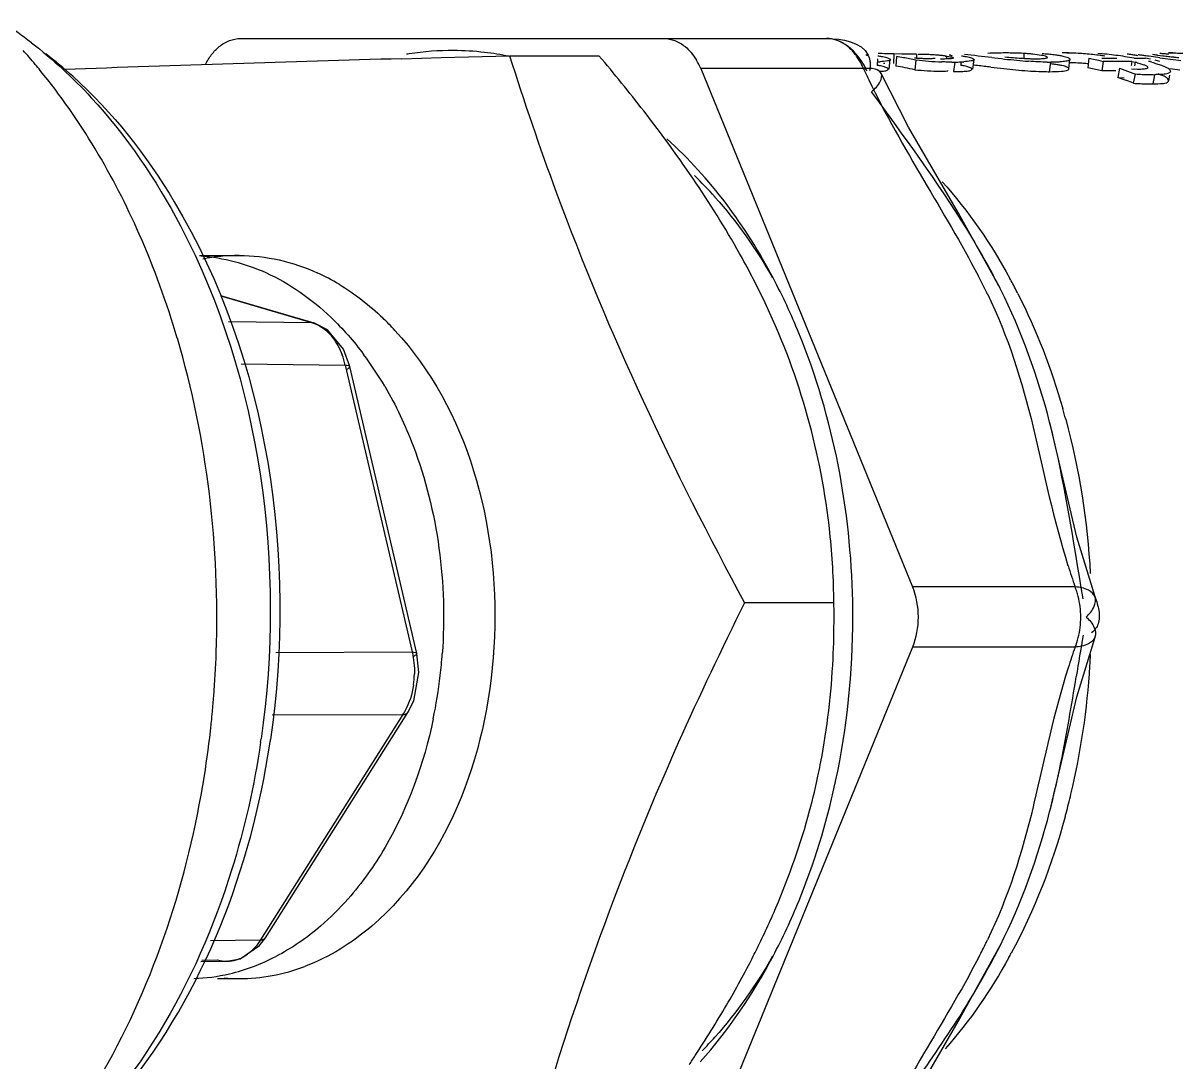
# Model space of a CAD drawing. Header units: millimetres. Extents: x 0 to 10500, y 0 to 7425.
# Drawn here: x 2729.86 to 2777.8, y 1738.77 to 1781.87 of the extents above; entities that cross this region are included whole.
import ezdxf

# ---------------------------------------------------------------- set-up
doc = ezdxf.new("R2010")
doc.units = ezdxf.units.MM
doc.header["$LTSCALE"] = 577.5
doc.layers.get('0').update_dxf_attribs({"linetype": 'CONTINUOUS'})

msp = doc.modelspace()

# ---------------------------------------------------------------- linework, layer by layer
at = {"color": 6, "linetype": 'Continuous'}
for p, q in [((2738.878, 1781.231), (2763.182, 1781.231)), ((2745.568, 1780.393), (2747.199, 1780.439)), ((2747.199, 1780.439), (2750.035, 1780.518)), ((2750.035, 1780.518), (2753.744, 1780.518)), ((2765.299, 1780.394), (2765.28, 1780.116)), ((2765.785, 1779.963), (2765.828, 1780.356)), ((2765.977, 1780.592), (2765.96, 1780.193)), ((2766.3, 1780.587), (2765.977, 1780.592)), ((2766.082, 1780.485), (2766.051, 1780.087)), ((2766.884, 1780.329), (2766.839, 1779.934)), ((2766.919, 1780.576), (2766.913, 1780.444)), ((2768.151, 1780.499), (2768.142, 1780.375)), ((2768.503, 1780.254), (2768.453, 1779.86)), ((2769.255, 1779.963), (2769.298, 1780.356)), ((2771.376, 1780.407), (2771.382, 1780.609)), ((2772.436, 1779.855), (2772.487, 1780.249)), ((2773.234, 1780.631), (2772.956, 1780.631)), ((2773.234, 1779.972), (2773.276, 1780.365)), ((2774.061, 1780.411), (2774.022, 1780.015)), ((2774.061, 1780.411), (2774.259, 1780.37)), ((2774.259, 1780.37), (2774.457, 1780.326)), ((2774.457, 1780.326), (2774.655, 1780.279)), ((2774.606, 1780.411), (2775.22, 1780.411)), ((2774.655, 1780.279), (2774.606, 1779.885)), ((2775.838, 1780.279), (2774.655, 1780.279)), ((2775.838, 1780.279), (2775.817, 1780.11)), ((2775.838, 1780.279), (2775.908, 1780.261)), ((2775.908, 1780.261), (2775.98, 1780.243)), ((2775.936, 1780.411), (2776.417, 1780.411)), ((2775.98, 1780.243), (2775.961, 1780.096)), ((2776.615, 1780.37), (2776.417, 1780.411)), ((2776.672, 1780.243), (2776.53, 1780.279)), ((2776.621, 1780.279), (2776.53, 1780.279)), ((2777.01, 1780.431), (2776.56, 1780.493)), ((2777.011, 1780.279), (2776.814, 1780.326)), ((2776.911, 1780.541), (2777.133, 1780.515)), ((2777.545, 1780.631), (2777.366, 1780.631)), ((2757.964, 1779.981), (2766.741, 1758.481)), ((2764.713, 1779.981), (2757.964, 1779.981)), ((2766.586, 1777.554), (2765.449, 1779.785)), ((2765.45, 1779.783), (2765.449, 1779.785)), ((2768.758, 1780.231), (2768.75, 1780.116)), ((2774.217, 1779.975), (2774.022, 1780.015)), ((2774.412, 1779.932), (2774.217, 1779.975)), ((2774.606, 1779.885), (2774.412, 1779.932)), ((2775.182, 1779.885), (2774.606, 1779.885)), ((2775.328, 1780), (2775.263, 1779.611)), ((2775.328, 1780), (2775.559, 1779.92)), ((2775.559, 1779.92), (2775.775, 1779.841)), ((2775.775, 1779.841), (2775.989, 1779.758)), ((2775.836, 1779.967), (2776.076, 1779.961)), ((2775.49, 1779.532), (2775.263, 1779.611)), ((2775.53, 1779.59), (2775.278, 1779.606)), ((2775.702, 1779.455), (2775.49, 1779.532)), ((2775.912, 1779.373), (2775.702, 1779.455)), ((2775.912, 1779.373), (2775.989, 1779.758)), ((2776.79, 1779.731), (2776.712, 1779.347)), ((2777.384, 1779.478), (2777.426, 1779.71)), ((2768.651, 1773.981), (2766.586, 1777.554)), ((2770.379, 1770.867), (2768.651, 1773.981)), ((2737.178, 1772.231), (2738.816, 1772.231)), ((2770.394, 1770.836), (2770.33, 1770.965)), ((2738.05, 1770.575), (2741.912, 1769.438)), ((2738.058, 1770.56), (2741.825, 1769.451)), ((2738.378, 1769.488), (2741.825, 1769.451)), ((2741.825, 1769.451), (2741.911, 1769.438)), ((2742.49, 1769.144), (2741.912, 1769.438)), ((2743.151, 1768.348), (2742.49, 1769.144)), ((2743.415, 1767.63), (2743.151, 1768.348)), ((2738.902, 1767.732), (2743.223, 1767.686)), ((2743.223, 1767.686), (2745.996, 1755.78)), ((2746.189, 1755.724), (2743.415, 1767.63)), ((2743.415, 1767.63), (2743.416, 1767.626)), ((2773.568, 1760.545), (2772.44, 1765.294)), ((2774.317, 1758.063), (2773.568, 1760.545)), ((2773.491, 1758.481), (2766.741, 1758.481)), ((2763.49, 1757.817), (2759.781, 1757.817)), ((2773.569, 1753.922), (2774.317, 1756.399)), ((2766.741, 1755.981), (2757.964, 1734.481)), ((2773.491, 1755.981), (2766.741, 1755.981)), ((2740.339, 1755.763), (2745.996, 1755.78)), ((2746.189, 1755.724), (2746.189, 1755.72)), ((2746.276, 1754.932), (2746.189, 1755.724)), ((2746.06, 1753.758), (2746.276, 1754.932)), ((2772.924, 1751.209), (2773.569, 1753.922)), ((2745.817, 1753.271), (2746.06, 1753.758)), ((2745.614, 1753.186), (2739.71, 1743.836)), ((2739.913, 1743.922), (2745.817, 1753.272)), ((2740.184, 1753.17), (2745.614, 1753.186)), ((2745.817, 1753.272), (2745.835, 1753.314)), ((2772.44, 1749.169), (2772.924, 1751.209)), ((2772.478, 1749.318), (2772.561, 1749.653)), ((2771.784, 1749.504), (2771.749, 1749.354)), ((2772.434, 1749.144), (2772.478, 1749.318)), ((2737.632, 1743.808), (2739.71, 1743.836)), ((2739.669, 1743.598), (2739.913, 1743.922)), ((2739.913, 1743.922), (2739.931, 1743.964)), ((2738.859, 1743.045), (2739.669, 1743.598)), ((2768.635, 1740.453), (2770.382, 1743.601)), ((2770.288, 1743.416), (2770.392, 1743.62)), ((2737.239, 1742.937), (2738.331, 1742.951)), ((2737.267, 1742.998), (2737.93, 1743.007)), ((2738.307, 1742.952), (2738.859, 1743.045)), ((2738.331, 1742.951), (2738.307, 1742.951)), ((2737.93, 1742.231), (2738.816, 1742.231)), ((2766.553, 1736.847), (2768.635, 1740.453))]:
    msp.add_line(p, q, dxfattribs=at)
for centre, radius, start, end in [((2719.487, 1767.12), 17.581, 52.4445, 57.0307), ((2711.336, 1764.217), 24.824, 39.9513, 41.7293), ((2747.66, 1768.903), 11.828, 89.7074, 98.6987), ((2747.653, 1768.951), 11.78, 83.445, 89.6702), ((2719.515, 1765.919), 18.517, 47.9199, 52.4541), ((2798.062, -74.54), 1855.676, 91.620997, 92.053197), ((2747.684, 1768.733), 11.999, 98.6865, 99.2053), ((2747.626, 1768.723), 12.01, 78.5364, 83.4415), ((2698.438, 1733.822), 72.383, 37.84187, 40.1754), ((2755.503, 1778.978), 2.657, 22.1737, 30.7627), ((2762.253, 1778.978), 2.657, 22.1737, 30.7629), ((2765.093, 1785.289), 5.034, 272.1605, 273.5311), ((2763.999, 1767.593), 13.059, 79.5363, 80.8186), ((2764.479, 1658.636), 121.964, 88.8535, 89.14415), ((2764.105, 1768.172), 12.47, 78.3312, 79.5352), ((2764.207, 1768.662), 11.97, 77.074, 78.3311), ((2768.389, 1792.312), 12.06, 262.9463, 265.3182), ((2768.31, 1791.42), 11.164, 265.3462, 268.2453), ((2767.909, 1787.511), 7.119, 270.0372, 271.7864), ((2768.496, 1811.388), 31.134, 269.779, 270.0133), ((2768.508, 1786.841), 6.587, 269.9599, 272.1335), ((2768.563, 1785.289), 5.034, 272.1605, 273.5311), ((2781.262, 1877.397), 97.604, 263.39291, 263.70881), ((2774.878, 1819.495), 39.351, 263.7096, 264.4573), ((2770.598, 1764.815), 15.816, 89.0491, 90.0154), ((2770.645, 1767.573), 13.057, 87.9023, 89.0514), ((2773.174, 1801.879), 21.653, 264.4406, 265.731), ((2770.727, 1769.809), 10.82, 86.5299, 87.9051), ((2772.13, 1794.371), 13.984, 266.4167, 267.5036), ((2772.489, 1789.985), 9.736, 269.0627, 269.987), ((2772.956, 1768.919), 11.712, 86.2943, 89.9991), ((2772.955, 1768.889), 11.742, 85.6895, 86.2953), ((2772.95, 1768.839), 11.793, 82.6036, 85.6876), ((2773.666, 1768.847), 11.784, 82.6028, 86.2927), ((2772.94, 1768.758), 11.874, 81.3474, 82.6053), ((2773.647, 1768.7), 11.932, 78.9422, 82.6013), ((2775.364, 1777.704), 2.904, 75.3307, 78.379), ((2770.261, 1734.637), 46.287, 82.1783, 82.3471), ((2774.22, 1757.934), 22.766, 83.2132, 83.7455), ((2782.285, 1818.844), 38.774, 262.1801, 262.8402), ((2781.147, 1814.623), 34.344, 263.2877, 263.6779), ((2780.345, 1807.434), 27.11, 263.6895, 264.1458), ((2780.159, 1801.928), 21.725, 262.8431, 263.9798), ((2778.547, 1789.269), 8.859, 263.7265, 265.1331), ((2710.932, 1763.876), 25.353, 39.2245, 39.955), ((2793.669, 1793.415), 31.921, 204.8889, 205.8106), ((2765.515, 1782.67), 2.465, 270.6679, 271.8215), ((2764.098, 1767.955), 12.289, 77.1108, 80.8546), ((2764.479, 1735.106), 45.274, 83.7071, 83.9304), ((2754.187, 1643.024), 137.929, 83.41733, 83.64991), ((2780.548, 1871.692), 92.253, 263.43327, 263.76634), ((2774.705, 1818.215), 38.458, 263.7692, 264.5298), ((2772.499, 1792.542), 12.687, 267.6853, 268.2282), ((2772.459, 1791.183), 11.328, 268.2189, 269.2313), ((2772.437, 1789.658), 9.803, 269.2372, 269.9917), ((2771.808, 1773.833), 6.381, 82.8544, 84.0035), ((2772.956, 1768.722), 11.509, 88.1293, 88.5752), ((2772.956, 1768.709), 11.522, 86.2951, 88.129), ((2772.955, 1768.689), 11.542, 85.6302, 86.2953), ((2772.953, 1768.669), 11.562, 84.6161, 85.6301), ((2781.226, 1812.48), 32.72, 263.3215, 264.0506), ((2777.021, 1798.47), 19.129, 266.6778, 267.5101), ((2777.102, 1798.656), 18.93, 266.6286, 267.4711), ((2776.811, 1793.605), 14.26, 267.5036, 268.6018), ((2776.89, 1793.813), 14.083, 267.4644, 268.5781), ((2776.731, 1790.467), 11.121, 268.6187, 269.4085), ((2776.797, 1790.014), 10.283, 268.5722, 269.961), ((2776.713, 1788.825), 9.478, 269.4153, 269.9937), ((2745.323, 1762.946), 17.669, 41.4988, 45.5177), ((2701.797, 1758.655), 35.921, 16.3983, 23.7331), ((2738.822, 1764.634), 7.597, 90.0456, 101.4798), ((2729.737, 1755.557), 34.221, 25.2291, 28.9179), ((2738.371, 1763.408), 8.904, 58.9236, 65.4964), ((2737.992, 1759.179), 25.975, 22.2276, 27.8193), ((2743.14, 1757.619), 29.717, 26.1876, 27.6297), ((2749.816, 1759.839), 23.888, 28.3492, 28.6164), ((2749.529, 1759.685), 24.213, 26.9182, 28.3466), ((2745.922, 1759.002), 26.61, 25.9196, 26.1598), ((2748.253, 1759.765), 24.754, 26.8981, 27.3245), ((2744.937, 1758.065), 28.482, 26.9217, 27.2564), ((2736.706, 1761.245), 11.644, 42.5719, 46.1244), ((2740.011, 1766.943), 3.296, 13.0201, 20.7327), ((2732.581, 1759.621), 14.226, 30.3183, 36.7148), ((2744.915, 1757.828), 29.195, 15.1008, 16.0206), ((2800.403, 1767.963), 28.533, 197.5449, 199.4091), ((2725.136, 1757.222), 38.358, 0.5669, 0.8884), ((2731.319, 1757.231), 32.954, 0.0006, 1.1397), ((2770.234, 1757.226), 3.493, 0.0788, 14.2425), ((2728.275, 1757.217), 35.219, 357.2004, 0.0545), ((2725.913, 1757.229), 37.581, 0.0325, 0.5676), ((2770.263, 1757.234), 3.465, 352.7557, 359.9509), ((3301.61, 1668.912), 535.004, 170.57983, 170.76637), ((2800.443, 1746.484), 28.576, 160.589, 162.3902), ((2695.752, 1757.217), 42.145, 355.5485, 358.0106), ((2726.44, 1757.206), 20.86, 353.3757, 355.8603), ((2741.943, 1757.219), 32.228, 356.4152, 357.2466), ((2742.421, 1754.945), 3.67, 351.6327, 358.8239), ((2742.697, 1757.143), 31.471, 346.6605, 356.4686), ((2726.885, 1757.151), 20.412, 348.272, 353.3829), ((2696.08, 1757.193), 41.815, 354.6681, 355.5459), ((2696.149, 1757.187), 41.747, 354.0873, 354.6681), ((2743.379, 1754.599), 2.645, 327.7052, 331.3508), ((2696.501, 1757.147), 41.392, 350.9534, 353.9257), ((2696.196, 1757.182), 41.699, 353.9218, 354.0873), ((2703.637, 1757.355), 36.464, 351.622, 351.8279), ((2704.852, 1757.343), 35.651, 351.2997, 351.622), ((2734.649, 1756.652), 28.814, 348.179, 349.1352), ((2722.312, 1761.517), 51.632, 348.1281, 348.4755), ((2734.787, 1756.622), 28.673, 344.9697, 348.1805), ((2729.259, 1760.038), 44.53, 346.7846, 348.1521), ((2733.23, 1756.914), 31.016, 347.6728, 347.9205), ((2742.488, 1756.838), 30.918, 346.1709, 347.27), ((2734.449, 1758.837), 39.202, 346.452, 346.7597), ((2744.524, 1756.747), 29.602, 345.0057, 346.5902), ((2742.701, 1756.786), 30.699, 345.921, 346.1699), ((2744.733, 1756.692), 29.386, 344.6992, 345.0043), ((2737.985, 1755.286), 25.982, 332.1874, 337.7991), ((2729.939, 1758.51), 33.88, 333.6571, 336.816), ((2744.361, 1756.245), 28.357, 333.6208, 334.049), ((2728.073, 1759.415), 35.954, 333.1202, 333.6834), ((2742.124, 1757.36), 30.857, 332.3941, 333.6105), ((2748.402, 1754.621), 24.588, 332.1947, 332.892), ((2744.457, 1756.638), 29.019, 332.3683, 332.8952), ((2738.313, 1744.302), 1.351, 253.548, 269.7446), ((2738.311, 1744.312), 1.36, 270.854, 286.7405), ((2738.285, 1744.398), 1.45, 286.7202, 295.0605), ((2738.228, 1744.521), 1.586, 295.0423, 301.5388), ((2738.157, 1744.637), 1.722, 301.5314, 307.2528), ((2736.402, 1750.732), 8.548, 290.6147, 297.4168), ((2725.151, 1760.93), 39.246, 329.693, 333.0764), ((2749.826, 1754.616), 23.875, 331.165, 331.6707), ((2736.684, 1749.87), 7.64, 271.9412, 283.1294), ((2736.603, 1750.209), 7.987, 283.1395, 290.589), ((2738.74, 1750.161), 7.937, 280.5296, 290.6826), ((2738.817, 1749.709), 7.478, 265.2445, 269.9974), ((2738.812, 1749.811), 7.581, 270.0352, 280.482), ((2718.885, 1764.596), 46.505, 326.656, 329.6893), ((2745.151, 1751.673), 17.902, 315.9904, 318.4792), ((2714.271, 1767.582), 52.001, 326.2119, 326.7016)]:
    msp.add_arc(centre, radius, start, end, dxfattribs=at)
for points, knots in [([(2737.994, 1780.896), (2738.122, 1781), (2738.401, 1781.166), (2738.723, 1781.231), (2738.878, 1781.231)], [0, 0, 0, 0, 0.514727, 1, 1, 1, 1]), ([(2756.433, 1781.231), (2756.588, 1781.231), (2756.909, 1781.166), (2757.189, 1781), (2757.317, 1780.896)], [0, 0, 0, 0, 0.485273, 1, 1, 1, 1]), ([(2763.601, 1781.158), (2763.533, 1781.182), (2763.395, 1781.218), (2763.253, 1781.231), (2763.182, 1781.231)], [0, 0, 0, 0, 0.505657, 1, 1, 1, 1]), ([(2737.422, 1780.149), (2737.494, 1780.296), (2737.659, 1780.567), (2737.877, 1780.8), (2737.994, 1780.896)], [0, 0, 0, 0, 0.519576, 1, 1, 1, 1]), ([(2757.317, 1780.896), (2757.408, 1780.821), (2757.581, 1780.646), (2757.722, 1780.446), (2757.786, 1780.337)], [0, 0, 0, 0, 0.483167, 1, 1, 1, 1]), ([(2764.066, 1780.896), (2763.996, 1780.953), (2763.848, 1781.055), (2763.684, 1781.13), (2763.601, 1781.158)], [0, 0, 0, 0, 0.508471, 1, 1, 1, 1]), ([(2764.318, 1780.645), (2764.279, 1780.691), (2764.199, 1780.779), (2764.111, 1780.859), (2764.066, 1780.896)], [0, 0, 0, 0, 0.509688, 1, 1, 1, 1]), ([(2750.035, 1780.518), (2750.64, 1778.618), (2753.281, 1770.807), (2756.812, 1763.314), (2759.781, 1757.817)], [0, 0, 0, 0, 0.241972, 1, 1, 1, 1]), ([(2764.536, 1780.337), (2764.503, 1780.392), (2764.435, 1780.498), (2764.358, 1780.598), (2764.318, 1780.645)], [0, 0, 0, 0, 0.507033, 1, 1, 1, 1]), ([(2764.81, 1780.556), (2764.821, 1780.553), (2764.842, 1780.548), (2764.862, 1780.541), (2764.871, 1780.538)], [0, 0, 0, 0, 0.536827, 1, 1, 1, 1]), ([(2764.871, 1780.538), (2764.879, 1780.535), (2764.892, 1780.529), (2764.905, 1780.521), (2764.91, 1780.517)], [0, 0, 0, 0, 0.548696, 1, 1, 1, 1]), ([(2764.913, 1780.535), (2764.933, 1780.492), (2764.966, 1780.4), (2764.983, 1780.303), (2764.988, 1780.253)], [0, 0, 0, 0, 0.484523, 1, 1, 1, 1]), ([(2764.988, 1780.253), (2764.993, 1780.195), (2764.994, 1780.073), (2764.977, 1779.952), (2764.964, 1779.889)], [0, 0, 0, 0, 0.47259, 1, 1, 1, 1]), ([(2765.308, 1780.514), (2765.356, 1780.507), (2765.446, 1780.493), (2765.536, 1780.475), (2765.577, 1780.465)], [0, 0, 0, 0, 0.534269, 1, 1, 1, 1]), ([(2765.977, 1780.592), (2765.873, 1780.594), (2765.656, 1780.599), (2765.439, 1780.606), (2765.325, 1780.609)], [0, 0, 0, 0, 0.475504, 1, 1, 1, 1]), ([(2765.829, 1780.357), (2765.826, 1780.312), (2765.617, 1780.291), (2765.505, 1780.271), (2765.403, 1780.264)], [0, 0, 0, 0, 0.302585, 1, 1, 1, 1]), ([(2765.577, 1780.465), (2765.609, 1780.458), (2765.666, 1780.444), (2765.721, 1780.426), (2765.746, 1780.417)], [0, 0, 0, 0, 0.555226, 1, 1, 1, 1]), ([(2765.746, 1780.417), (2765.764, 1780.41), (2765.792, 1780.398), (2765.819, 1780.38), (2765.825, 1780.37)], [0, 0, 0, 0, 0.615219, 1, 1, 1, 1]), ([(2765.825, 1780.37), (2765.827, 1780.368), (2765.829, 1780.364), (2765.83, 1780.359), (2765.829, 1780.357)], [0, 0, 0, 0, 0.530792, 1, 1, 1, 1]), ([(2766.825, 1780.428), (2766.888, 1780.424), (2767.011, 1780.416), (2767.134, 1780.41), (2767.194, 1780.408)], [0, 0, 0, 0, 0.517328, 1, 1, 1, 1]), ([(2767.161, 1780.57), (2767.129, 1780.571), (2767.071, 1780.572), (2767.014, 1780.571), (2766.988, 1780.57)], [0, 0, 0, 0, 0.559118, 1, 1, 1, 1]), ([(2767.599, 1780.551), (2767.522, 1780.556), (2767.376, 1780.564), (2767.23, 1780.569), (2767.161, 1780.57)], [0, 0, 0, 0, 0.528815, 1, 1, 1, 1]), ([(2767.194, 1780.408), (2767.234, 1780.406), (2767.311, 1780.404), (2767.388, 1780.403), (2767.424, 1780.403)], [0, 0, 0, 0, 0.524094, 1, 1, 1, 1]), ([(2767.424, 1780.403), (2767.457, 1780.403), (2767.518, 1780.404), (2767.579, 1780.407), (2767.607, 1780.409)], [0, 0, 0, 0, 0.541614, 1, 1, 1, 1]), ([(2767.977, 1780.52), (2767.916, 1780.527), (2767.79, 1780.538), (2767.664, 1780.547), (2767.599, 1780.551)], [0, 0, 0, 0, 0.481835, 1, 1, 1, 1]), ([(2767.607, 1780.409), (2767.622, 1780.411), (2767.65, 1780.414), (2767.678, 1780.419), (2767.691, 1780.422)], [0, 0, 0, 0, 0.546101, 1, 1, 1, 1]), ([(2768.376, 1780.254), (2768.31, 1780.254), (2768.174, 1780.255), (2768.038, 1780.258), (2767.968, 1780.26)], [0, 0, 0, 0, 0.486603, 1, 1, 1, 1]), ([(2768.151, 1780.499), (2768.124, 1780.503), (2768.066, 1780.511), (2768.008, 1780.517), (2767.977, 1780.52)], [0, 0, 0, 0, 0.465028, 1, 1, 1, 1]), ([(2768.359, 1780.454), (2768.324, 1780.46), (2768.236, 1780.47), (2768.149, 1780.478), (2768.097, 1780.482)], [0, 0, 0, 0, 0.407347, 1, 1, 1, 1]), ([(2768.131, 1780.396), (2768.188, 1780.398), (2768.283, 1780.402), (2768.379, 1780.409), (2768.417, 1780.417)], [0, 0, 0, 0, 0.588738, 1, 1, 1, 1]), ([(2768.274, 1780.557), (2768.281, 1780.556), (2768.294, 1780.553), (2768.307, 1780.549), (2768.313, 1780.547)], [0, 0, 0, 0, 0.51895, 1, 1, 1, 1]), ([(2768.313, 1780.547), (2768.318, 1780.546), (2768.329, 1780.542), (2768.339, 1780.539), (2768.344, 1780.537)], [0, 0, 0, 0, 0.522571, 1, 1, 1, 1]), ([(2768.344, 1780.537), (2768.351, 1780.534), (2768.363, 1780.528), (2768.375, 1780.521), (2768.38, 1780.517)], [0, 0, 0, 0, 0.546574, 1, 1, 1, 1]), ([(2768.444, 1780.434), (2768.436, 1780.439), (2768.406, 1780.446), (2768.378, 1780.451), (2768.359, 1780.454)], [0, 0, 0, 0, 0.331003, 1, 1, 1, 1]), ([(2768.417, 1780.417), (2768.426, 1780.419), (2768.442, 1780.415), (2768.446, 1780.432), (2768.444, 1780.434)], [0, 0, 0, 0, 0.749903, 1, 1, 1, 1]), ([(2768.778, 1780.514), (2768.826, 1780.507), (2768.916, 1780.493), (2769.006, 1780.475), (2769.047, 1780.465)], [0, 0, 0, 0, 0.534269, 1, 1, 1, 1]), ([(2769.3, 1780.357), (2769.297, 1780.312), (2769.087, 1780.291), (2768.976, 1780.271), (2768.873, 1780.264)], [0, 0, 0, 0, 0.302585, 1, 1, 1, 1]), ([(2769.047, 1780.465), (2769.079, 1780.458), (2769.136, 1780.444), (2769.192, 1780.426), (2769.216, 1780.417)], [0, 0, 0, 0, 0.555226, 1, 1, 1, 1]), ([(2769.216, 1780.417), (2769.234, 1780.41), (2769.262, 1780.398), (2769.289, 1780.38), (2769.296, 1780.37)], [0, 0, 0, 0, 0.615219, 1, 1, 1, 1]), ([(2769.296, 1780.37), (2769.297, 1780.368), (2769.299, 1780.364), (2769.3, 1780.359), (2769.3, 1780.357)], [0, 0, 0, 0, 0.530792, 1, 1, 1, 1]), ([(2770.594, 1780.631), (2770.481, 1780.631), (2770.239, 1780.627), (2769.998, 1780.62), (2769.871, 1780.616)], [0, 0, 0, 0, 0.471, 1, 1, 1, 1]), ([(2770.574, 1780.47), (2770.688, 1780.459), (2770.915, 1780.438), (2771.143, 1780.421), (2771.256, 1780.414)], [0, 0, 0, 0, 0.502675, 1, 1, 1, 1]), ([(2771.734, 1780.581), (2771.677, 1780.587), (2771.56, 1780.597), (2771.442, 1780.605), (2771.382, 1780.609)], [0, 0, 0, 0, 0.487255, 1, 1, 1, 1]), ([(2771.521, 1780.4), (2771.582, 1780.397), (2771.699, 1780.393), (2771.815, 1780.391), (2771.87, 1780.391)], [0, 0, 0, 0, 0.528706, 1, 1, 1, 1]), ([(2772.33, 1780.25), (2772.209, 1780.252), (2771.953, 1780.261), (2771.697, 1780.276), (2771.563, 1780.286)], [0, 0, 0, 0, 0.473759, 1, 1, 1, 1]), ([(2772.316, 1780.47), (2772.248, 1780.506), (2772.048, 1780.539), (2771.855, 1780.569), (2771.734, 1780.581)], [0, 0, 0, 0, 0.388886, 1, 1, 1, 1]), ([(2771.87, 1780.391), (2771.947, 1780.391), (2772.078, 1780.394), (2772.209, 1780.405), (2772.263, 1780.414)], [0, 0, 0, 0, 0.5832, 1, 1, 1, 1]), ([(2772.12, 1780.609), (2772.208, 1780.604), (2772.376, 1780.591), (2772.544, 1780.574), (2772.624, 1780.564)], [0, 0, 0, 0, 0.519475, 1, 1, 1, 1]), ([(2772.263, 1780.414), (2772.281, 1780.418), (2772.306, 1780.423), (2772.338, 1780.436), (2772.34, 1780.445)], [0, 0, 0, 0, 0.67961, 1, 1, 1, 1]), ([(2772.34, 1780.445), (2772.34, 1780.45), (2772.333, 1780.461), (2772.323, 1780.467), (2772.316, 1780.47)], [0, 0, 0, 0, 0.369416, 1, 1, 1, 1]), ([(2772.863, 1780.259), (2772.804, 1780.255), (2772.679, 1780.25), (2772.553, 1780.249), (2772.487, 1780.249)], [0, 0, 0, 0, 0.471885, 1, 1, 1, 1]), ([(2772.624, 1780.564), (2772.687, 1780.556), (2772.806, 1780.539), (2772.923, 1780.517), (2772.977, 1780.505)], [0, 0, 0, 0, 0.53534, 1, 1, 1, 1]), ([(2773.112, 1780.287), (2773.075, 1780.28), (2772.992, 1780.269), (2772.909, 1780.262), (2772.863, 1780.259)], [0, 0, 0, 0, 0.450634, 1, 1, 1, 1]), ([(2772.977, 1780.505), (2773.018, 1780.496), (2773.089, 1780.478), (2773.159, 1780.454), (2773.189, 1780.441)], [0, 0, 0, 0, 0.559694, 1, 1, 1, 1]), ([(2773.245, 1780.328), (2773.229, 1780.318), (2773.184, 1780.302), (2773.139, 1780.292), (2773.112, 1780.287)], [0, 0, 0, 0, 0.414165, 1, 1, 1, 1]), ([(2773.189, 1780.441), (2773.208, 1780.433), (2773.239, 1780.418), (2773.268, 1780.394), (2773.273, 1780.381)], [0, 0, 0, 0, 0.60744, 1, 1, 1, 1]), ([(2773.276, 1780.365), (2773.275, 1780.358), (2773.267, 1780.343), (2773.253, 1780.333), (2773.245, 1780.328)], [0, 0, 0, 0, 0.421756, 1, 1, 1, 1]), ([(2773.273, 1780.381), (2773.274, 1780.379), (2773.276, 1780.373), (2773.276, 1780.368), (2773.276, 1780.365)], [0, 0, 0, 0, 0.514933, 1, 1, 1, 1]), ([(2775.653, 1780.596), (2775.703, 1780.59), (2775.801, 1780.577), (2775.9, 1780.559), (2775.949, 1780.549)], [0, 0, 0, 0, 0.49883, 1, 1, 1, 1]), ([(2776.186, 1780.185), (2776.152, 1780.195), (2776.084, 1780.215), (2776.015, 1780.234), (2775.98, 1780.243)], [0, 0, 0, 0, 0.499328, 1, 1, 1, 1]), ([(2776.425, 1780.512), (2776.37, 1780.519), (2776.263, 1780.533), (2776.156, 1780.546), (2776.104, 1780.552)], [0, 0, 0, 0, 0.517852, 1, 1, 1, 1]), ([(2776.672, 1780.243), (2776.742, 1780.225), (2776.874, 1780.188), (2777.005, 1780.146), (2777.068, 1780.124)], [0, 0, 0, 0, 0.520543, 1, 1, 1, 1]), ([(2777.004, 1780.619), (2777.064, 1780.617), (2777.184, 1780.61), (2777.303, 1780.596), (2777.363, 1780.587)], [0, 0, 0, 0, 0.498576, 1, 1, 1, 1]), ([(2777.366, 1780.631), (2777.465, 1780.631), (2777.663, 1780.631), (2777.861, 1780.627), (2777.96, 1780.623)], [0, 0, 0, 0, 0.499879, 1, 1, 1, 1]), ([(2765.449, 1779.785), (2765.406, 1779.876), (2765.136, 1780.01), (2764.876, 1779.995), (2764.713, 1779.981)], [0, 0, 0, 0, 0.380762, 1, 1, 1, 1]), ([(2765.053, 1779.023), (2765.19, 1779.149), (2765.4, 1779.352), (2765.497, 1779.682), (2765.45, 1779.783)], [0, 0, 0, 0, 0.627448, 1, 1, 1, 1]), ([(2765.528, 1780.069), (2765.491, 1780.079), (2765.409, 1780.096), (2765.325, 1780.109), (2765.28, 1780.116)], [0, 0, 0, 0, 0.454907, 1, 1, 1, 1]), ([(2765.362, 1779.868), (2765.443, 1779.872), (2765.564, 1779.882), (2765.695, 1779.905), (2765.729, 1779.933)], [0, 0, 0, 0, 0.648727, 1, 1, 1, 1]), ([(2765.743, 1779.965), (2765.737, 1779.991), (2765.653, 1780.035), (2765.581, 1780.056), (2765.528, 1780.069)], [0, 0, 0, 0, 0.325553, 1, 1, 1, 1]), ([(2765.729, 1779.933), (2765.734, 1779.938), (2765.743, 1779.947), (2765.744, 1779.96), (2765.743, 1779.965)], [0, 0, 0, 0, 0.546072, 1, 1, 1, 1]), ([(2767.9, 1779.871), (2767.953, 1779.871), (2768.047, 1779.873), (2768.141, 1779.882), (2768.181, 1779.89)], [0, 0, 0, 0, 0.566833, 1, 1, 1, 1]), ([(2768.181, 1779.89), (2768.187, 1779.892), (2768.199, 1779.894), (2768.21, 1779.897), (2768.216, 1779.899)], [0, 0, 0, 0, 0.521966, 1, 1, 1, 1]), ([(2768.453, 1779.86), (2768.519, 1779.86), (2768.645, 1779.861), (2768.772, 1779.865), (2768.832, 1779.868)], [0, 0, 0, 0, 0.522199, 1, 1, 1, 1]), ([(2768.999, 1780.069), (2768.961, 1780.079), (2768.879, 1780.096), (2768.795, 1780.109), (2768.75, 1780.116)], [0, 0, 0, 0, 0.454907, 1, 1, 1, 1]), ([(2768.832, 1779.868), (2768.913, 1779.872), (2769.034, 1779.882), (2769.166, 1779.905), (2769.199, 1779.933)], [0, 0, 0, 0, 0.648727, 1, 1, 1, 1]), ([(2769.213, 1779.965), (2769.207, 1779.991), (2769.123, 1780.035), (2769.051, 1780.056), (2768.999, 1780.069)], [0, 0, 0, 0, 0.325553, 1, 1, 1, 1]), ([(2769.199, 1779.933), (2769.204, 1779.938), (2769.213, 1779.947), (2769.214, 1779.96), (2769.213, 1779.965)], [0, 0, 0, 0, 0.546072, 1, 1, 1, 1]), ([(2771.039, 1779.932), (2771.204, 1779.917), (2771.519, 1779.889), (2771.836, 1779.871), (2771.987, 1779.865)], [0, 0, 0, 0, 0.522667, 1, 1, 1, 1]), ([(2772.436, 1779.855), (2772.601, 1779.855), (2772.853, 1779.868), (2773.12, 1779.889), (2773.2, 1779.934)], [0, 0, 0, 0, 0.64155, 1, 1, 1, 1]), ([(2772.947, 1780.107), (2772.894, 1780.119), (2772.779, 1780.141), (2772.664, 1780.157), (2772.602, 1780.165)], [0, 0, 0, 0, 0.463875, 1, 1, 1, 1]), ([(2773.152, 1780.045), (2773.124, 1780.058), (2773.056, 1780.081), (2772.986, 1780.098), (2772.947, 1780.107)], [0, 0, 0, 0, 0.438773, 1, 1, 1, 1]), ([(2773.234, 1779.972), (2773.235, 1779.985), (2773.208, 1780.02), (2773.174, 1780.035), (2773.152, 1780.045)], [0, 0, 0, 0, 0.36043, 1, 1, 1, 1]), ([(2773.2, 1779.934), (2773.209, 1779.939), (2773.224, 1779.948), (2773.233, 1779.965), (2773.234, 1779.972)], [0, 0, 0, 0, 0.58374, 1, 1, 1, 1]), ([(2776.076, 1779.961), (2776.161, 1779.961), (2776.299, 1779.969), (2776.444, 1779.981), (2776.493, 1780.007)], [0, 0, 0, 0, 0.605865, 1, 1, 1, 1]), ([(2776.467, 1780.079), (2776.429, 1780.1), (2776.336, 1780.137), (2776.241, 1780.168), (2776.186, 1780.185)], [0, 0, 0, 0, 0.430853, 1, 1, 1, 1]), ([(2776.509, 1780.047), (2776.505, 1780.053), (2776.491, 1780.065), (2776.476, 1780.074), (2776.467, 1780.079)], [0, 0, 0, 0, 0.423735, 1, 1, 1, 1]), ([(2776.493, 1780.007), (2776.498, 1780.009), (2776.506, 1780.014), (2776.512, 1780.021), (2776.514, 1780.024)], [0, 0, 0, 0, 0.564768, 1, 1, 1, 1]), ([(2776.514, 1780.024), (2776.515, 1780.028), (2776.516, 1780.036), (2776.512, 1780.043), (2776.509, 1780.047)], [0, 0, 0, 0, 0.455874, 1, 1, 1, 1]), ([(2777.068, 1780.124), (2777.113, 1780.107), (2777.195, 1780.076), (2777.274, 1780.037), (2777.309, 1780.017)], [0, 0, 0, 0, 0.543234, 1, 1, 1, 1]), ([(2777.443, 1779.865), (2777.438, 1779.827), (2777.317, 1779.756), (2777.21, 1779.751), (2777.133, 1779.744)], [0, 0, 0, 0, 0.331144, 1, 1, 1, 1]), ([(2777.309, 1780.017), (2777.334, 1780.003), (2777.376, 1779.976), (2777.413, 1779.94), (2777.425, 1779.923)], [0, 0, 0, 0, 0.56859, 1, 1, 1, 1]), ([(2777.425, 1779.923), (2777.431, 1779.913), (2777.441, 1779.895), (2777.444, 1779.874), (2777.443, 1779.865)], [0, 0, 0, 0, 0.54056, 1, 1, 1, 1]), ([(2731.924, 1779.662), (2733.581, 1778.167), (2739.697, 1770.363), (2741.223, 1759.621), (2740.122, 1752.148)], [0, 0, 0, 0, 0.228086, 1, 1, 1, 1]), ([(2776.712, 1779.347), (2776.859, 1779.347), (2777.06, 1779.357), (2777.328, 1779.392), (2777.364, 1779.459)], [0, 0, 0, 0, 0.657201, 1, 1, 1, 1]), ([(2776.996, 1779.735), (2776.963, 1779.734), (2776.894, 1779.732), (2776.825, 1779.731), (2776.79, 1779.731)], [0, 0, 0, 0, 0.48867, 1, 1, 1, 1]), ([(2777.371, 1779.48), (2777.379, 1779.538), (2777.196, 1779.673), (2777.046, 1779.721), (2776.932, 1779.759)], [0, 0, 0, 0, 0.327363, 1, 1, 1, 1]), ([(2777.133, 1779.744), (2777.111, 1779.742), (2777.066, 1779.739), (2777.02, 1779.736), (2776.996, 1779.735)], [0, 0, 0, 0, 0.485025, 1, 1, 1, 1]), ([(2777.364, 1779.459), (2777.366, 1779.462), (2777.369, 1779.469), (2777.371, 1779.477), (2777.371, 1779.48)], [0, 0, 0, 0, 0.50715, 1, 1, 1, 1]), ([(2770.256, 1771.109), (2769.866, 1771.865), (2768.296, 1774.612), (2766.405, 1777.151), (2765.053, 1779.023)], [0, 0, 0, 0, 0.269245, 1, 1, 1, 1]), ([(2732.69, 1778.775), (2734.154, 1777.187), (2739.449, 1769.382), (2740.752, 1759.28), (2739.731, 1752.172)], [0, 0, 0, 0, 0.231186, 1, 1, 1, 1]), ([(2763.49, 1757.817), (2763.475, 1758.794), (2763.247, 1763.019), (2762.078, 1767.2), (2760.694, 1770.143)], [0, 0, 0, 0, 0.231006, 1, 1, 1, 1]), ([(2742.692, 1768.833), (2742.775, 1768.727), (2742.928, 1768.495), (2743.044, 1768.243), (2743.094, 1768.11)], [0, 0, 0, 0, 0.486946, 1, 1, 1, 1]), ([(2745.281, 1769.122), (2748.297, 1765.842), (2750.866, 1756.511), (2747.617, 1747.239), (2744.321, 1744.409)], [0, 0, 0, 0, 0.506346, 1, 1, 1, 1]), ([(2743.223, 1767.686), (2743.268, 1767.686), (2743.332, 1767.685), (2743.41, 1767.652), (2743.415, 1767.63)], [0, 0, 0, 0, 0.663843, 1, 1, 1, 1]), ([(2743.416, 1767.626), (2743.418, 1767.6), (2743.351, 1767.535), (2743.288, 1767.504), (2743.242, 1767.482)], [0, 0, 0, 0, 0.339217, 1, 1, 1, 1]), ([(2744.861, 1766.803), (2745.322, 1766.017), (2746.954, 1762.552), (2747.456, 1758.599), (2747.246, 1755.7)], [0, 0, 0, 0, 0.238541, 1, 1, 1, 1]), ([(2774.317, 1758.063), (2774.273, 1758.187), (2774.001, 1758.418), (2773.679, 1758.466), (2773.491, 1758.481)], [0, 0, 0, 0, 0.410371, 1, 1, 1, 1]), ([(2773.62, 1758.086), (2773.603, 1758.154), (2773.564, 1758.287), (2773.517, 1758.418), (2773.491, 1758.481)], [0, 0, 0, 0, 0.506507, 1, 1, 1, 1]), ([(2759.781, 1757.817), (2758.83, 1755.898), (2755.236, 1748.379), (2752.42, 1740.492), (2750.752, 1734.529)], [0, 0, 0, 0, 0.257008, 1, 1, 1, 1]), ([(2773.95, 1757.231), (2774.083, 1757.359), (2774.298, 1757.596), (2774.36, 1757.94), (2774.317, 1758.062)], [0, 0, 0, 0, 0.5884, 1, 1, 1, 1]), ([(2774.317, 1758.062), (2774.349, 1757.972), (2774.411, 1757.789), (2774.458, 1757.6), (2774.474, 1757.504)], [0, 0, 0, 0, 0.496502, 1, 1, 1, 1]), ([(2774.474, 1757.504), (2774.489, 1757.41), (2774.506, 1757.221), (2774.474, 1757.031), (2774.443, 1756.943)], [0, 0, 0, 0, 0.506013, 1, 1, 1, 1]), ([(2773.491, 1755.981), (2773.543, 1756.109), (2773.63, 1756.378), (2773.682, 1756.655), (2773.7, 1756.797)], [0, 0, 0, 0, 0.490759, 1, 1, 1, 1]), ([(2773.95, 1757.231), (2774.084, 1757.102), (2774.3, 1756.864), (2774.36, 1756.518), (2774.316, 1756.396)], [0, 0, 0, 0, 0.588695, 1, 1, 1, 1]), ([(2774.443, 1756.943), (2774.419, 1756.874), (2774.347, 1756.735), (2774.239, 1756.621), (2774.176, 1756.569)], [0, 0, 0, 0, 0.474493, 1, 1, 1, 1]), ([(2774.316, 1756.396), (2774.272, 1756.273), (2773.999, 1756.044), (2773.679, 1755.996), (2773.491, 1755.981)], [0, 0, 0, 0, 0.41061, 1, 1, 1, 1]), ([(2745.996, 1755.78), (2746.042, 1755.78), (2746.105, 1755.78), (2746.183, 1755.747), (2746.189, 1755.724)], [0, 0, 0, 0, 0.663791, 1, 1, 1, 1]), ([(2745.996, 1755.78), (2746.031, 1755.632), (2746.081, 1755.329), (2746.093, 1755.023), (2746.09, 1754.869)], [0, 0, 0, 0, 0.496912, 1, 1, 1, 1]), ([(2746.189, 1755.72), (2746.192, 1755.694), (2746.125, 1755.63), (2746.061, 1755.598), (2746.015, 1755.577)], [0, 0, 0, 0, 0.339217, 1, 1, 1, 1]), ([(2745.614, 1753.186), (2745.656, 1753.186), (2745.733, 1753.195), (2745.799, 1753.243), (2745.817, 1753.271)], [0, 0, 0, 0, 0.557876, 1, 1, 1, 1]), ([(2739.712, 1752.042), (2739.447, 1750.247), (2738.01, 1743.759), (2734.498, 1737.511), (2730.769, 1734.408)], [0, 0, 0, 0, 0.272235, 1, 1, 1, 1]), ([(2730.799, 1734.413), (2732.012, 1735.345), (2736.808, 1740.117), (2739.309, 1746.83), (2740.093, 1751.95)], [0, 0, 0, 0, 0.227975, 1, 1, 1, 1]), ([(2730.965, 1735.047), (2731.783, 1736.101), (2734.91, 1740.828), (2736.699, 1746.373), (2737.378, 1750.638)], [0, 0, 0, 0, 0.235932, 1, 1, 1, 1]), ([(2739.71, 1743.836), (2739.64, 1743.725), (2739.486, 1743.518), (2739.298, 1743.342), (2739.199, 1743.267)], [0, 0, 0, 0, 0.515204, 1, 1, 1, 1]), ([(2739.71, 1743.836), (2739.752, 1743.837), (2739.83, 1743.846), (2739.895, 1743.894), (2739.913, 1743.922)], [0, 0, 0, 0, 0.557926, 1, 1, 1, 1]), ([(2765.053, 1735.439), (2765.466, 1736.011), (2767.294, 1738.504), (2769.059, 1741.065), (2770.166, 1743.18)], [0, 0, 0, 0, 0.228228, 1, 1, 1, 1])]:
    msp.add_open_spline(points, degree=3, knots=knots, dxfattribs=at)
for points in [[(2763.182, 1781.231), (2763.804, 1781.231), (2764.651, 1781.099), (2764.913, 1780.535)], [(2764.854, 1779.882), (2764.594, 1780.549), (2763.898, 1781.231), (2763.182, 1781.231)], [(2730.204, 1781.058), (2731.096, 1780.372), (2731.928, 1779.602), (2732.69, 1778.775)], [(2770.031, 1780.441), (2769.655, 1780.484), (2769.279, 1780.528), (2768.902, 1780.564)], [(2734.681, 1773.112), (2733.612, 1775.534), (2732.246, 1777.858), (2730.572, 1779.908)], [(2766.839, 1779.934), (2767.192, 1779.905), (2767.546, 1779.871), (2767.9, 1779.871)], [(2764.933, 1779.517), (2765.623, 1778.09), (2766.413, 1776.712), (2767.215, 1775.345)], [(2759.691, 1772.105), (2758.506, 1774.254), (2757.104, 1776.288), (2755.599, 1778.228)], [(2760.965, 1771.301), (2759.834, 1773.439), (2758.362, 1775.453), (2756.562, 1777.069)], [(2767.215, 1775.345), (2767.981, 1774.039), (2768.766, 1772.742), (2769.468, 1771.4)], [(2767.981, 1775.288), (2769.07, 1774.074), (2770.004, 1772.711), (2770.785, 1771.279)], [(2758.556, 1774.654), (2759.465, 1773.627), (2760.262, 1772.493), (2760.946, 1771.304)], [(2737.245, 1772.211), (2738.166, 1772.143), (2739.086, 1771.898), (2739.928, 1771.517)], [(2738.816, 1772.231), (2739.925, 1772.231), (2741.054, 1771.97), (2742.064, 1771.511)], [(2739.928, 1771.517), (2740.921, 1771.068), (2741.837, 1770.42), (2742.626, 1769.667)], [(2742.967, 1771.035), (2743.62, 1770.642), (2744.227, 1770.166), (2744.777, 1769.638)], [(2772.435, 1765.314), (2771.949, 1767.214), (2771.275, 1769.08), (2770.396, 1770.833)], [(2769.855, 1770.633), (2770.706, 1768.882), (2771.3, 1767.002), (2771.749, 1765.108)], [(2771.118, 1770.647), (2771.89, 1769.128), (2772.506, 1767.523), (2772.977, 1765.885)], [(2741.825, 1769.451), (2742.165, 1769.351), (2742.471, 1769.111), (2742.692, 1768.833)], [(2742.626, 1769.667), (2743.121, 1769.194), (2743.575, 1768.675), (2743.985, 1768.126)], [(2737.871, 1755.754), (2738.024, 1760.132), (2737.499, 1764.595), (2736.258, 1768.796)], [(2764.266, 1757.886), (2764.191, 1761.665), (2763.469, 1765.506), (2762.036, 1769.004)], [(2773.102, 1765.434), (2773.665, 1763.349), (2774.002, 1761.192), (2774.122, 1759.036)], [(2771.749, 1765.108), (2772.205, 1763.186), (2772.6, 1761.245), (2773.196, 1759.361)], [(2773.821, 1757.989), (2773.411, 1760.439), (2773.051, 1762.906), (2772.435, 1765.313)], [(2766.741, 1758.481), (2766.901, 1758.088), (2766.978, 1757.655), (2766.978, 1757.231)], [(2763.56, 1750.423), (2764.037, 1752.654), (2764.272, 1754.949), (2764.272, 1757.231)], [(2766.978, 1757.231), (2766.978, 1756.807), (2766.901, 1756.374), (2766.741, 1755.981)], [(2762.947, 1751.22), (2763.217, 1752.63), (2763.382, 1754.063), (2763.452, 1755.497)], [(2773.205, 1755.129), (2772.62, 1753.286), (2772.227, 1751.386), (2771.784, 1749.504)], [(2746.051, 1754.411), (2745.996, 1754.036), (2745.881, 1753.663), (2745.699, 1753.331)], [(2772.903, 1751.202), (2773.144, 1752.382), (2773.344, 1753.57), (2773.539, 1754.759)], [(2746.871, 1753.002), (2746.486, 1751.147), (2745.829, 1749.317), (2744.874, 1747.681)], [(2762.041, 1745.469), (2762.678, 1747.026), (2763.172, 1748.648), (2763.531, 1750.292)], [(2761.083, 1745.172), (2761.64, 1746.474), (2762.112, 1747.818), (2762.479, 1749.186)], [(2771.749, 1749.354), (2771.3, 1747.462), (2770.709, 1745.584), (2769.858, 1743.835)], [(2770.392, 1743.62), (2771.272, 1745.374), (2771.947, 1747.242), (2772.434, 1749.143)], [(2773.077, 1748.937), (2772.543, 1746.983), (2771.803, 1745.07), (2770.842, 1743.287)], [(2744.874, 1747.681), (2744.432, 1746.923), (2743.921, 1746.201), (2743.341, 1745.542)], [(2743.341, 1745.542), (2742.987, 1745.139), (2742.606, 1744.758), (2742.2, 1744.409)], [(2742.2, 1744.409), (2741.631, 1743.92), (2741.005, 1743.489), (2740.338, 1743.144)], [(2744.321, 1744.409), (2743.501, 1743.705), (2742.555, 1743.116), (2741.544, 1742.735)], [(2757.941, 1738.775), (2759.128, 1740.097), (2760.135, 1741.593), (2760.966, 1743.163)], [(2760.948, 1743.16), (2760.263, 1741.97), (2759.465, 1740.834), (2758.554, 1739.806)], [(2769.468, 1743.062), (2768.764, 1741.716), (2767.976, 1740.416), (2767.208, 1739.106)], [(2770.741, 1743.102), (2769.999, 1741.754), (2769.121, 1740.469), (2768.105, 1739.313)], [(2767.208, 1739.106), (2766.407, 1737.742), (2765.62, 1736.366), (2764.932, 1734.942)]]:
    msp.add_open_spline(points, degree=3, dxfattribs=at)

doc.saveas('drawing.dxf')
